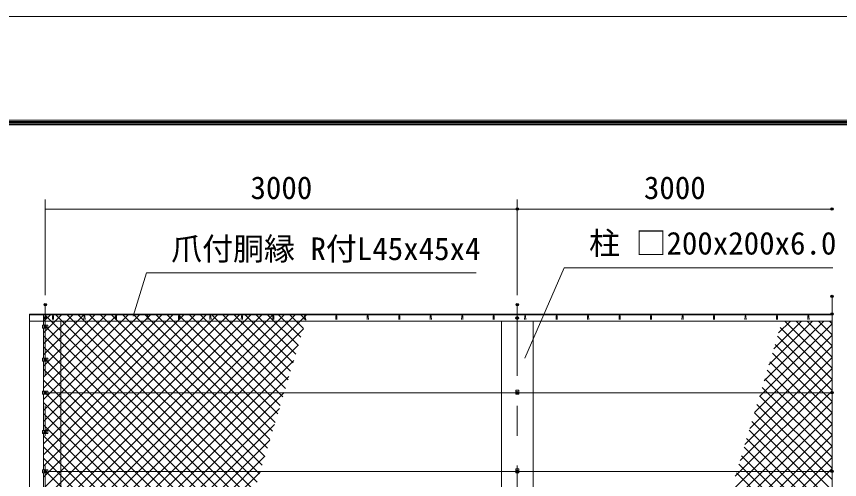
# Model space of a CAD drawing. Units: millimetres at full size; some dimension numbers follow another scale. Extents: x -12600 to 12600, y -8910 to 8910.
# Drawn here: x -9580 to -4350, y 5965 to 8910 of the extents above; entities that cross this region are included whole.
import ezdxf
from ezdxf.enums import TextEntityAlignment as Align

# ---------------------------------------------------------------- set-up
doc = ezdxf.new("R2010")
doc.units = ezdxf.units.MM
doc.header["$LTSCALE"] = 30
doc.header["$PDMODE"] = 32
doc.header["$PDSIZE"] = 15
doc.linetypes.add('USER1', pattern=[50.8, 31.75, -6.35, 6.35, -6.35])
for name, color, linetype, lineweight in [('0-0_D-STR-TXT', 7, 'Continuous', 13), ('0-1_D-STR-DIM', 7, 'Continuous', 13), ('0-2_D-BMK', 2, 'USER1', 13), ('0-3_D-STR3', 3, 'Continuous', 13), ('0-4_D-STR1', 1, 'Continuous', 18), ('0-A_D-STR2', 7, 'Continuous', 13), ('0-C_D-TTL', 7, 'Continuous', 18)]:
    doc.layers.add(name, color=color, linetype=linetype, lineweight=lineweight)
doc.layers.add('0-7_Defpoints', color=253, linetype='Continuous')
doc.styles.add('ＭＳ ゴシック', font='')
doc.styles.get('ＭＳ ゴシック').set_extended_font_data('MS Gothic')

msp = doc.modelspace()

# ---------------------------------------------------------------- linework, layer by layer
at = {"layer": '0-0_D-STR-TXT'}
for points in [[(-6659.25, 7279.59), (-8752.89, 7279.59), (-8838.13, 7003.42)], [(-4393.15, 7312.02), (-6099.98, 7312.02), (-6349.99, 6737.44)]]:
    msp.add_lwpolyline(points, dxfattribs=at)
at = {"layer": '0-1_D-STR-DIM'}
for p, q in [((-9397.14, 7137.35), (-9397.14, 7745.29)), ((-6397.14, 7137.35), (-6397.14, 7745.29)), ((-6397.14, 7137.35), (-6397.14, 7745.29)), ((-9397.14, 7685.29), (-6397.14, 7685.29)), ((-6397.14, 7685.29), (-4397.14, 7685.29)), ((-4397.14, 5043), (-4397.14, 7129.75))]:
    msp.add_line(p, q, dxfattribs=at)
at = {"layer": '0-2_D-BMK'}
for p, q in [((-9397.14, -4042.65), (-9397.14, 7077.35)), ((-6397.14, -4042.65), (-6397.14, 7077.35)), ((-9384.39, 6992.35), (-9409.89, 6992.35)), ((-6384.39, 6992.35), (-6409.89, 6992.35)), ((-9407.14, 6937.35), (-9387.14, 6937.35)), ((-9407.14, 6727.35), (-9387.14, 6727.35)), ((-9407.14, 6517.35), (-9387.14, 6517.35)), ((-6407.14, 6517.35), (-6387.14, 6517.35)), ((-9407.14, 6267.35), (-9387.14, 6267.35)), ((-9407.14, 6017.35), (-9387.14, 6017.35)), ((-6407.14, 6017.35), (-6387.14, 6017.35))]:
    msp.add_line(p, q, dxfattribs=at)
at = {"layer": '0-3_D-STR3'}
for p, q in [((-9407.14, 6946.85), (-9407.14, 7012.35)), ((-9397.14, 6982.53), (-9405.64, 6987.44)), ((-9388.64, 6987.44), (-9397.14, 6982.53)), ((-6397.14, 6982.53), (-6405.64, 6987.44)), ((-6388.64, 6987.44), (-6397.14, 6982.53)), ((-9414.34, 6946.85), (-9379.94, 6946.85)), ((-9414.34, 6946.85), (-9414.34, 6927.85)), ((-9414.34, 6927.85), (-9379.94, 6927.85)), ((-9407.14, 6736.85), (-9407.14, 6927.85)), ((-9403.64, 6941.1), (-9397.14, 6944.85)), ((-9403.64, 6933.59), (-9403.64, 6941.1)), ((-9397.14, 6929.84), (-9403.64, 6933.59)), ((-9397.14, 6944.85), (-9390.64, 6941.1)), ((-9390.64, 6933.59), (-9397.14, 6929.84)), ((-9390.64, 6941.1), (-9390.64, 6933.59)), ((-9379.94, 6946.85), (-9379.94, 6927.85)), ((-9414.34, 6736.85), (-9379.94, 6736.85)), ((-9414.34, 6736.85), (-9414.34, 6717.85)), ((-9414.34, 6717.85), (-9379.94, 6717.85)), ((-9407.14, 6526.85), (-9407.14, 6717.85)), ((-9403.64, 6731.1), (-9397.14, 6734.85)), ((-9403.64, 6723.59), (-9403.64, 6731.1)), ((-9397.14, 6719.84), (-9403.64, 6723.59)), ((-9397.14, 6734.85), (-9390.64, 6731.1)), ((-9390.64, 6723.59), (-9397.14, 6719.84)), ((-9390.64, 6731.1), (-9390.64, 6723.59)), ((-9379.94, 6736.85), (-9379.94, 6717.85)), ((-9414.34, 6526.85), (-9379.94, 6526.85)), ((-9414.34, 6526.85), (-9414.34, 6507.85)), ((-9414.34, 6507.85), (-9379.94, 6507.85)), ((-9407.14, 6276.85), (-9407.14, 6507.85)), ((-9403.64, 6521.1), (-9397.14, 6524.85)), ((-9403.64, 6513.59), (-9403.64, 6521.1)), ((-9397.14, 6509.84), (-9403.64, 6513.59)), ((-9397.14, 6524.85), (-9390.64, 6521.1)), ((-9390.64, 6513.59), (-9397.14, 6509.84)), ((-9390.64, 6521.1), (-9390.64, 6513.59)), ((-9379.94, 6526.85), (-9379.94, 6507.85)), ((-9379.94, 6517.35), (-6406.64, 6517.35)), ((-6387.64, 6533.35), (-6406.64, 6533.35)), ((-6406.64, 6533.35), (-6406.64, 6507.35)), ((-6387.64, 6507.35), (-6406.64, 6507.35)), ((-6403.64, 6521.1), (-6397.14, 6524.85)), ((-6403.64, 6513.59), (-6403.64, 6521.1)), ((-6397.14, 6509.84), (-6403.64, 6513.59)), ((-6397.14, 6524.85), (-6390.64, 6521.1)), ((-6390.64, 6513.59), (-6397.14, 6509.84)), ((-6390.64, 6521.1), (-6390.64, 6513.59)), ((-6387.64, 6533.35), (-6387.64, 6507.35)), ((-6387.64, 6517.35), (-4397.14, 6517.35)), ((-9414.34, 6276.85), (-9379.94, 6276.85)), ((-9414.34, 6276.85), (-9414.34, 6257.85)), ((-9379.94, 6276.85), (-9379.94, 6257.85)), ((-9414.34, 6257.85), (-9379.94, 6257.85)), ((-9407.14, 6026.85), (-9407.14, 6257.85)), ((-9403.64, 6271.1), (-9397.14, 6274.85)), ((-9403.64, 6263.59), (-9403.64, 6271.1)), ((-9397.14, 6259.84), (-9403.64, 6263.59)), ((-9397.14, 6274.85), (-9390.64, 6271.1)), ((-9390.64, 6263.59), (-9397.14, 6259.84)), ((-9390.64, 6271.1), (-9390.64, 6263.59)), ((-9414.34, 6026.85), (-9379.94, 6026.85)), ((-9414.34, 6026.85), (-9414.34, 6007.85)), ((-9403.64, 6021.1), (-9397.14, 6024.85)), ((-9403.64, 6013.59), (-9403.64, 6021.1)), ((-9397.14, 6024.85), (-9390.64, 6021.1)), ((-9390.64, 6021.1), (-9390.64, 6013.59)), ((-9379.94, 6026.85), (-9379.94, 6007.85)), ((-9379.94, 6017.35), (-6406.64, 6017.35)), ((-6387.64, 6033.35), (-6406.64, 6033.35)), ((-6406.64, 6033.35), (-6406.64, 6007.35)), ((-6403.64, 6021.1), (-6397.14, 6024.85)), ((-6403.64, 6013.59), (-6403.64, 6021.1)), ((-6397.14, 6024.85), (-6390.64, 6021.1)), ((-6390.64, 6021.1), (-6390.64, 6013.59)), ((-6387.64, 6033.35), (-6387.64, 6007.35)), ((-6387.64, 6017.35), (-4397.14, 6017.35)), ((-9414.34, 6007.85), (-9379.94, 6007.85)), ((-9407.14, 5776.85), (-9407.14, 6007.85)), ((-9397.14, 6009.84), (-9403.64, 6013.59)), ((-9390.64, 6013.59), (-9397.14, 6009.84)), ((-6387.64, 6007.35), (-6406.64, 6007.35)), ((-6397.14, 6009.84), (-6403.64, 6013.59)), ((-6390.64, 6013.59), (-6397.14, 6009.84))]:
    msp.add_line(p, q, dxfattribs=at)
for points in [[(-9405.64, 6987.44), (-9405.64, 6997.25), (-9397.14, 7002.16)], [(-9397.14, 7002.16), (-9388.64, 6997.25), (-9388.64, 6987.44)], [(-6405.64, 6987.44), (-6405.64, 6997.25), (-6397.14, 7002.16)], [(-6397.14, 7002.16), (-6388.64, 6997.25), (-6388.64, 6987.44)]]:
    msp.add_lwpolyline(points, dxfattribs=at)
for centre, radius in [((-9397.14, 6992.35), 8.25), ((-6397.14, 6992.35), 8.25), ((-9397.14, 6937.35), 6.25), ((-9397.14, 6727.35), 6.25), ((-9397.14, 6517.35), 6.25), ((-6397.14, 6517.35), 6.25), ((-9397.14, 6267.35), 6.25), ((-9397.14, 6017.35), 6.25), ((-6397.14, 6017.35), 6.25)]:
    msp.add_circle(centre, radius, dxfattribs=at)
at = {"layer": '0-4_D-STR1'}
for p, q in [((-9497.14, 7013.35), (-4397.14, 7013.35)), ((-9472.14, 7017.35), (-4397.14, 7017.35)), ((-6297.14, 7017.35), (-6497.14, 7017.35)), ((-6334.64, 7017.35), (-6459.64, 7017.35)), ((-9497.14, 6972.35), (-4397.14, 6972.35)), ((-9350.14, 7004.22), (-9350.89, 6982.72)), ((-9344.14, 7004.22), (-9343.39, 6982.72)), ((-9297.14, 3062.35), (-9297.14, 6972.35)), ((-9150.14, 7004.22), (-9150.89, 6982.72)), ((-9144.14, 7004.22), (-9143.39, 6982.72)), ((-8950.14, 7004.22), (-8950.89, 6982.72)), ((-8944.14, 7004.22), (-8943.39, 6982.72)), ((-8750.14, 7004.22), (-8750.89, 6982.72)), ((-8744.14, 7004.22), (-8743.39, 6982.72)), ((-8550.14, 7004.22), (-8550.89, 6982.72)), ((-8544.14, 7004.22), (-8543.39, 6982.72)), ((-8350.14, 7004.22), (-8350.89, 6982.72)), ((-8344.14, 7004.22), (-8343.39, 6982.72)), ((-8150.14, 7004.22), (-8150.89, 6982.72)), ((-8144.14, 7004.22), (-8143.39, 6982.72)), ((-7950.14, 7004.22), (-7950.89, 6982.72)), ((-7944.14, 7004.22), (-7943.39, 6982.72)), ((-7750.14, 7004.22), (-7750.89, 6982.72)), ((-7744.14, 7004.22), (-7743.39, 6982.72)), ((-7550.14, 7004.22), (-7550.89, 6982.72)), ((-7544.14, 7004.22), (-7543.39, 6982.72)), ((-7350.14, 7004.22), (-7350.89, 6982.72)), ((-7344.14, 7004.22), (-7343.39, 6982.72)), ((-7150.14, 7004.22), (-7150.89, 6982.72)), ((-7144.14, 7004.22), (-7143.39, 6982.72)), ((-6950.14, 7004.22), (-6950.89, 6982.72)), ((-6944.14, 7004.22), (-6943.39, 6982.72)), ((-6750.14, 7004.22), (-6750.89, 6982.72)), ((-6744.14, 7004.22), (-6743.39, 6982.72)), ((-6550.14, 7004.22), (-6550.89, 6982.72)), ((-6544.14, 7004.22), (-6543.39, 6982.72)), ((-6497.14, 6972.35), (-6497.14, 3062.35)), ((-6350.14, 7004.22), (-6350.89, 6982.72)), ((-6344.14, 7004.22), (-6343.39, 6982.72)), ((-6297.14, 3062.35), (-6297.14, 6972.35)), ((-6150.14, 7004.22), (-6150.89, 6982.72)), ((-6144.14, 7004.22), (-6143.39, 6982.72)), ((-5950.14, 7004.22), (-5950.89, 6982.72)), ((-5944.14, 7004.22), (-5943.39, 6982.72)), ((-5750.14, 7004.22), (-5750.89, 6982.72)), ((-5744.14, 7004.22), (-5743.39, 6982.72)), ((-5550.14, 7004.22), (-5550.89, 6982.72)), ((-5544.14, 7004.22), (-5543.39, 6982.72)), ((-5350.14, 7004.22), (-5350.89, 6982.72)), ((-5344.14, 7004.22), (-5343.39, 6982.72)), ((-5150.14, 7004.22), (-5150.89, 6982.72)), ((-5144.14, 7004.22), (-5143.39, 6982.72)), ((-4950.14, 7004.22), (-4950.89, 6982.72)), ((-4944.14, 7004.22), (-4943.39, 6982.72)), ((-4750.14, 7004.22), (-4750.89, 6982.72)), ((-4744.14, 7004.22), (-4743.39, 6982.72)), ((-4550.14, 7004.22), (-4550.89, 6982.72)), ((-4544.14, 7004.22), (-4543.39, 6982.72))]:
    msp.add_line(p, q, dxfattribs=at)
msp.add_lwpolyline([(-9297.14, 7017.35), (-9497.14, 7017.35), (-9497.14, -3982.65), (-9297.14, -3982.65), (-9297.14, -2982.65)], dxfattribs=at)
for centre in [(-9347.14, 7002.97), (-9147.14, 7002.97), (-8947.14, 7002.97), (-8747.14, 7002.97), (-8547.14, 7002.97), (-8347.14, 7002.97), (-8147.14, 7002.97), (-7947.14, 7002.97), (-7747.14, 7002.97), (-7547.14, 7002.97), (-7347.14, 7002.97), (-7147.14, 7002.97), (-6947.14, 7002.97), (-6747.14, 7002.97), (-6547.14, 7002.97), (-6347.14, 7002.97), (-6147.14, 7002.97), (-5947.14, 7002.97), (-5747.14, 7002.97), (-5547.14, 7002.97), (-5347.14, 7002.97), (-5147.14, 7002.97), (-4947.14, 7002.97), (-4747.14, 7002.97), (-4547.14, 7002.97)]:
    msp.add_arc(centre, 3.25, 22.61986, 157.38014, dxfattribs=at)
at = {"layer": '0-7_Defpoints'}
for p in [(-6397.14, 7685.29), (-4397.14, 7685.29), (-4397.14, 7129.75), (-9397.14, 7077.35), (-6397.14, 7077.35), (-4397.14, 7017.35), (-4397.14, 6517.35), (-4397.14, 6017.35)]:
    msp.add_point(p, dxfattribs=at)
at = {"layer": '0-A_D-STR2'}
for p, q in [((-9407.14, 6970.03), (-9363.83, 7013.35)), ((-9407.14, 6899.32), (-9293.12, 7013.35)), ((-9407.14, 6828.61), (-9222.41, 7013.35)), ((-9407.14, 6757.9), (-9151.7, 7013.35)), ((-9407.14, 6687.19), (-9080.99, 7013.35)), ((-9407.14, 6616.48), (-9010.28, 7013.35)), ((-9407.14, 6545.77), (-8939.57, 7013.35)), ((-9407.14, 6475.06), (-8868.86, 7013.35)), ((-9407.14, 6404.35), (-8798.15, 7013.35)), ((-9407.14, 6333.64), (-8727.44, 7013.35)), ((-9407.14, 6262.93), (-8656.73, 7013.35)), ((-9407.14, 6192.22), (-8586.01, 7013.35)), ((-9407.14, 6121.51), (-8515.3, 7013.35)), ((-9407.14, 6050.79), (-8444.59, 7013.35)), ((-9407.14, 5980.08), (-8373.88, 7013.35)), ((-9407.14, 5909.37), (-8303.17, 7013.35)), ((-9407.14, 5838.66), (-8232.46, 7013.35)), ((-9407.14, 5767.95), (-8161.75, 7013.35)), ((-9407.14, 5697.24), (-8091.04, 7013.35)), ((-9407.14, 5626.53), (-8020.33, 7013.35)), ((-9407.14, 5555.82), (-7949.62, 7013.35)), ((-9407.14, 5485.11), (-7878.91, 7013.35)), ((-9407.14, 5414.4), (-7808.2, 7013.35)), ((-9407.14, 5343.69), (-7737.49, 7013.35)), ((-8116.6, 5730.82), (-9399.13, 7013.35)), ((-8100.19, 5785.12), (-9328.42, 7013.35)), ((-8083.78, 5839.42), (-9257.71, 7013.35)), ((-8067.37, 5893.72), (-9187, 7013.35)), ((-8050.96, 5948.02), (-9116.29, 7013.35)), ((-8034.55, 6002.33), (-9045.57, 7013.35)), ((-8018.15, 6056.63), (-8974.86, 7013.35)), ((-8001.74, 6110.93), (-8904.15, 7013.35)), ((-7985.33, 6165.23), (-8833.44, 7013.35)), ((-7968.92, 6219.53), (-8762.73, 7013.35)), ((-7952.51, 6273.83), (-8692.02, 7013.35)), ((-7936.1, 6328.13), (-8621.31, 7013.35)), ((-7919.69, 6382.44), (-8550.6, 7013.35)), ((-7903.28, 6436.74), (-8479.89, 7013.35)), ((-7886.87, 6491.04), (-8409.18, 7013.35)), ((-7870.46, 6545.34), (-8338.47, 7013.35)), ((-7854.05, 6599.64), (-8267.76, 7013.35)), ((-7837.64, 6653.94), (-8197.05, 7013.35)), ((-7821.23, 6708.24), (-8126.34, 7013.35)), ((-7804.82, 6762.54), (-8055.63, 7013.35)), ((-7788.41, 6816.85), (-7984.91, 7013.35)), ((-7772.01, 6871.15), (-7914.2, 7013.35)), ((-7755.6, 6925.45), (-7843.49, 7013.35)), ((-7739.19, 6979.75), (-7772.78, 7013.35)), ((-4828.42, 6593.99), (-4450.06, 6972.35)), ((-4797.79, 6695.32), (-4520.77, 6972.35)), ((-4767.17, 6796.65), (-4591.48, 6972.35)), ((-4736.55, 6897.99), (-4662.19, 6972.35)), ((-4397.14, 6673.24), (-4696.25, 6972.35)), ((-4397.14, 6743.95), (-4625.54, 6972.35)), ((-4397.14, 6814.66), (-4554.83, 6972.35)), ((-4397.14, 6885.37), (-4484.12, 6972.35)), ((-4397.14, 6956.09), (-4413.41, 6972.35)), ((-8133.01, 5676.52), (-9407.14, 6950.65)), ((-9407.14, 5272.98), (-7756, 6924.13)), ((-4859.04, 6492.66), (-4397.14, 6954.55)), ((-4397.14, 6602.53), (-4726.35, 6931.74)), ((-8149.42, 5622.22), (-9407.14, 6879.94)), ((-4889.66, 6391.32), (-4397.14, 6883.84)), ((-4397.14, 6531.82), (-4742.76, 6877.44)), ((-9407.14, 5202.27), (-7786.62, 6822.79)), ((-8165.83, 5567.92), (-9407.14, 6809.23)), ((-4920.28, 6289.99), (-4397.14, 6813.13)), ((-4397.14, 6461.11), (-4759.17, 6823.14)), ((-4397.14, 6390.4), (-4775.58, 6768.83)), ((-8182.24, 5513.61), (-9407.14, 6738.52)), ((-9407.14, 5131.56), (-7817.24, 6721.46)), ((-4950.9, 6188.66), (-4397.14, 6742.42)), ((-4397.14, 6319.69), (-4791.99, 6714.53)), ((-8198.65, 5459.31), (-9407.14, 6667.81)), ((-4981.52, 6087.33), (-4397.14, 6671.71)), ((-4397.14, 6248.98), (-4808.4, 6660.23)), ((-9407.14, 5060.85), (-7847.86, 6620.13)), ((-8215.06, 5405.01), (-9407.14, 6597.1)), ((-5012.15, 5986), (-4397.14, 6601)), ((-4397.14, 6178.27), (-4824.81, 6605.93)), ((-4397.14, 6107.56), (-4841.22, 6551.63)), ((-8231.47, 5350.71), (-9407.14, 6526.39)), ((-9407.14, 4990.13), (-7878.48, 6518.8)), ((-5042.77, 5884.66), (-4397.14, 6530.29)), ((-4397.14, 6036.85), (-4857.63, 6497.33)), ((-8247.88, 5296.41), (-9407.14, 6455.68)), ((-5073.39, 5783.33), (-4397.14, 6459.58)), ((-4397.14, 5966.14), (-4874.04, 6443.03)), ((-9407.14, 4919.42), (-7909.1, 6417.47)), ((-8264.29, 5242.11), (-9407.14, 6384.97)), ((-5104.01, 5682), (-4397.14, 6388.86)), ((-4397.14, 5895.43), (-4890.45, 6388.73)), ((-4397.14, 5824.71), (-4906.85, 6334.42)), ((-9407.14, 4848.71), (-7939.73, 6316.13)), ((-8280.69, 5187.81), (-9407.14, 6314.26)), ((-5134.63, 5580.67), (-4397.14, 6318.15)), ((-4397.14, 5754), (-4923.26, 6280.12)), ((-8297.1, 5133.5), (-9407.14, 6243.55)), ((-5165.25, 5479.33), (-4397.14, 6247.44)), ((-4397.14, 5683.29), (-4939.67, 6225.82)), ((-9407.14, 4778), (-7970.35, 6214.8)), ((-8313.51, 5079.2), (-9407.14, 6172.83)), ((-5195.88, 5378), (-4397.14, 6176.73)), ((-4397.14, 5612.58), (-4956.08, 6171.52)), ((-9407.14, 4707.29), (-8000.97, 6113.47)), ((-8329.92, 5024.9), (-9407.14, 6102.12)), ((-5226.5, 5276.67), (-4397.14, 6106.02)), ((-4397.14, 5541.87), (-4972.49, 6117.22)), ((-8346.33, 4970.6), (-9407.14, 6031.41)), ((-5257.12, 5175.34), (-4397.14, 6035.31)), ((-4397.14, 5471.16), (-4988.9, 6062.92)), ((-9407.14, 4636.58), (-8031.59, 6012.14)), ((-4397.14, 5400.45), (-5005.31, 6008.62))]:
    msp.add_line(p, q, dxfattribs=at)
at = {"layer": '0-C_D-TTL', "color": 2}
msp.add_lwpolyline([(-12600, 8910), (12600, 8910), (12600, -8910), (-12600, -8910)], close=True, dxfattribs=at)
at = {"layer": '0-C_D-TTL'}
for points in [[(-11790, 8250), (11790, 8250), (11790, -8250), (-11790, -8250)], [(-11782.5, 8242.5), (11782.5, 8242.5), (11782.5, -8242.5), (-11782.5, -8242.5)], [(-11775, 8235), (11775, 8235), (11775, -8235), (-11775, -8235)], [(-11767.5, 8227.5), (11767.5, 8227.5), (11767.5, -8227.5), (-11767.5, -8227.5)], [(-11760, 8220), (11760, 8220), (11760, -8220), (-11760, -8220)]]:
    msp.add_lwpolyline(points, close=True, dxfattribs=at)

# ---------------------------------------------------------------- texts
at = {"layer": '0-0_D-STR-TXT', "style": 'ＭＳ ゴシック'}
for s, p in [('柱 □200x200x6.0', (-5941.12, 7352.82)), ('爪付胴縁 R付L45x45x4', (-8597.07, 7317.34))]:
    msp.add_text(s, height=144.3, dxfattribs=at).set_placement(p, align=Align.BOTTOM_LEFT)
at = {"layer": '0-1_D-STR-DIM', "style": 'ＭＳ ゴシック'}
for p in [(-8092.58, 7705.54), (-5592.58, 7705.54)]:
    msp.add_text('3000', height=144.3, dxfattribs=at).set_placement(p, align=Align.BOTTOM_LEFT)

doc.saveas('drawing.dxf')
